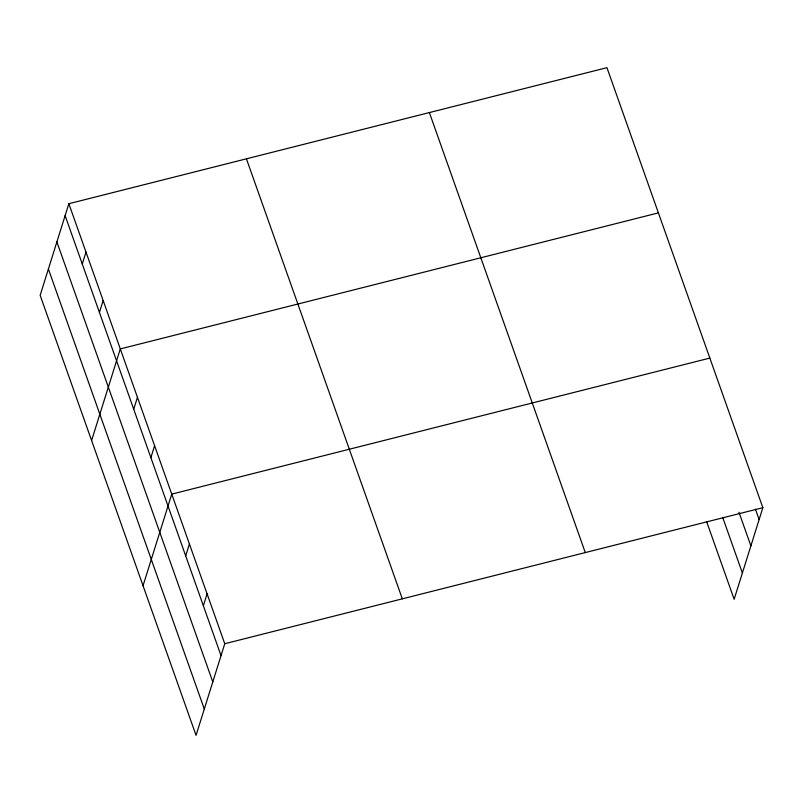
<?xml version="1.0" encoding="UTF-8"?>
<svg xmlns="http://www.w3.org/2000/svg" width="803" height="803" viewBox="0 0 803 803"><rect width="100%" height="100%" fill="white"/><g stroke="black" fill="none" stroke-linecap="round" stroke-linejoin="round"><path stroke-width="1.2" d="M68.857 203.711L40.15 295.313L196.052 735.327L224.76 643.735L68.857 203.711L606.948 67.673L762.85 507.687L734.143 599.289L706.61 521.589M82.277 264.006L86.001 252.112M99.421 312.407L103.155 300.513M91.602 440.516L120.299 348.924L658.4 212.875M133.72 409.219L137.454 397.324M150.874 457.62L154.598 445.725M143.044 585.718L171.752 494.126L709.842 358.088M185.694 555.887L189.418 543.992M203.36 605.753L207.084 593.859M224.76 643.735L762.85 507.687M755.422 509.142L759.126 519.581M738.961 512.254L750.875 545.889M722.66 517.323L742.384 572.981M429.374 112.571L585.277 552.584M246.431 158.823L402.323 598.837M65.123 215.606L221.026 655.629M56.883 241.914L212.785 681.928M48.391 269.005L204.293 709.029"/></g></svg>
